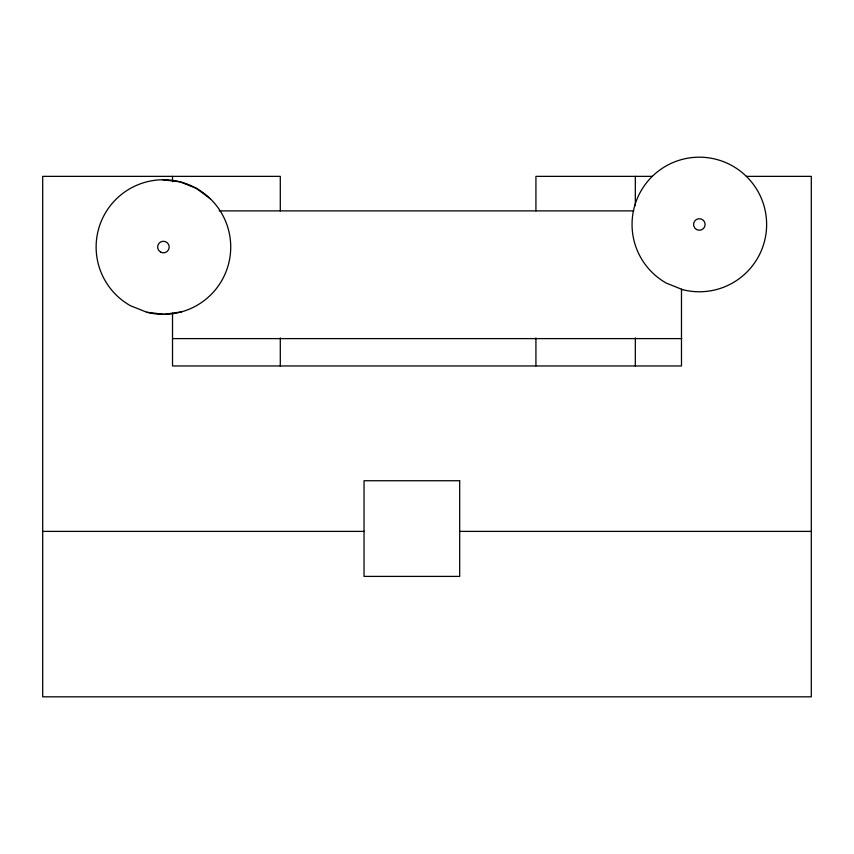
<?xml version="1.0" encoding="UTF-8"?>
<svg xmlns="http://www.w3.org/2000/svg" width="854" height="854" viewBox="0 0 854 854"><rect width="100%" height="100%" fill="white"/><g stroke="black" fill="none" stroke-linecap="round" stroke-linejoin="round"><path stroke-width="1.28" d="M181.56 311.849L164.171 314.336L146.739 312.233L130.427 305.7A67.295 67.295 0 0 1 124.214 192.353A67.295 67.295 0 0 1 229.566 234.626A67.295 67.295 0 0 1 146.739 312.233M652.467 176.362L535.928 176.362L535.928 210.895M746.385 176.362L811.3 176.362L811.3 696.821L42.7 696.821L42.7 176.362L280.293 176.362L280.293 210.895M219.179 210.885L633.743 210.885M172.519 338.611L681.738 338.611M42.7 531.391L364.039 531.391M459.687 531.391L811.3 531.391M162.676 179.756L180.119 181.859L196.42 188.392L210.479 198.939M681.481 289.196L681.481 365.96L172.519 365.96L172.519 313.14M635.323 176.362L635.323 205.579M635.323 337.949L635.323 365.96M535.928 337.949L535.928 365.96M280.293 337.949L280.293 365.96M172.519 176.362L172.519 181.678M459.687 480.738L364.039 480.738L364.039 576.397L459.687 576.397L459.687 480.738M682.645 289.666L666.344 283.122A67.295 67.295 0 0 1 660.131 169.786A67.295 67.295 0 0 1 765.472 212.048A67.295 67.295 0 0 1 682.645 289.666M696.448 229.48A5.786 5.786 0 0 0 705.126 224.474A5.786 5.786 0 0 0 696.448 219.457A5.786 5.786 0 0 0 696.448 229.48M160.531 252.058A5.786 5.786 0 0 0 169.209 247.052A5.786 5.786 0 0 0 160.531 242.034A5.786 5.786 0 0 0 160.531 252.058"/></g></svg>
